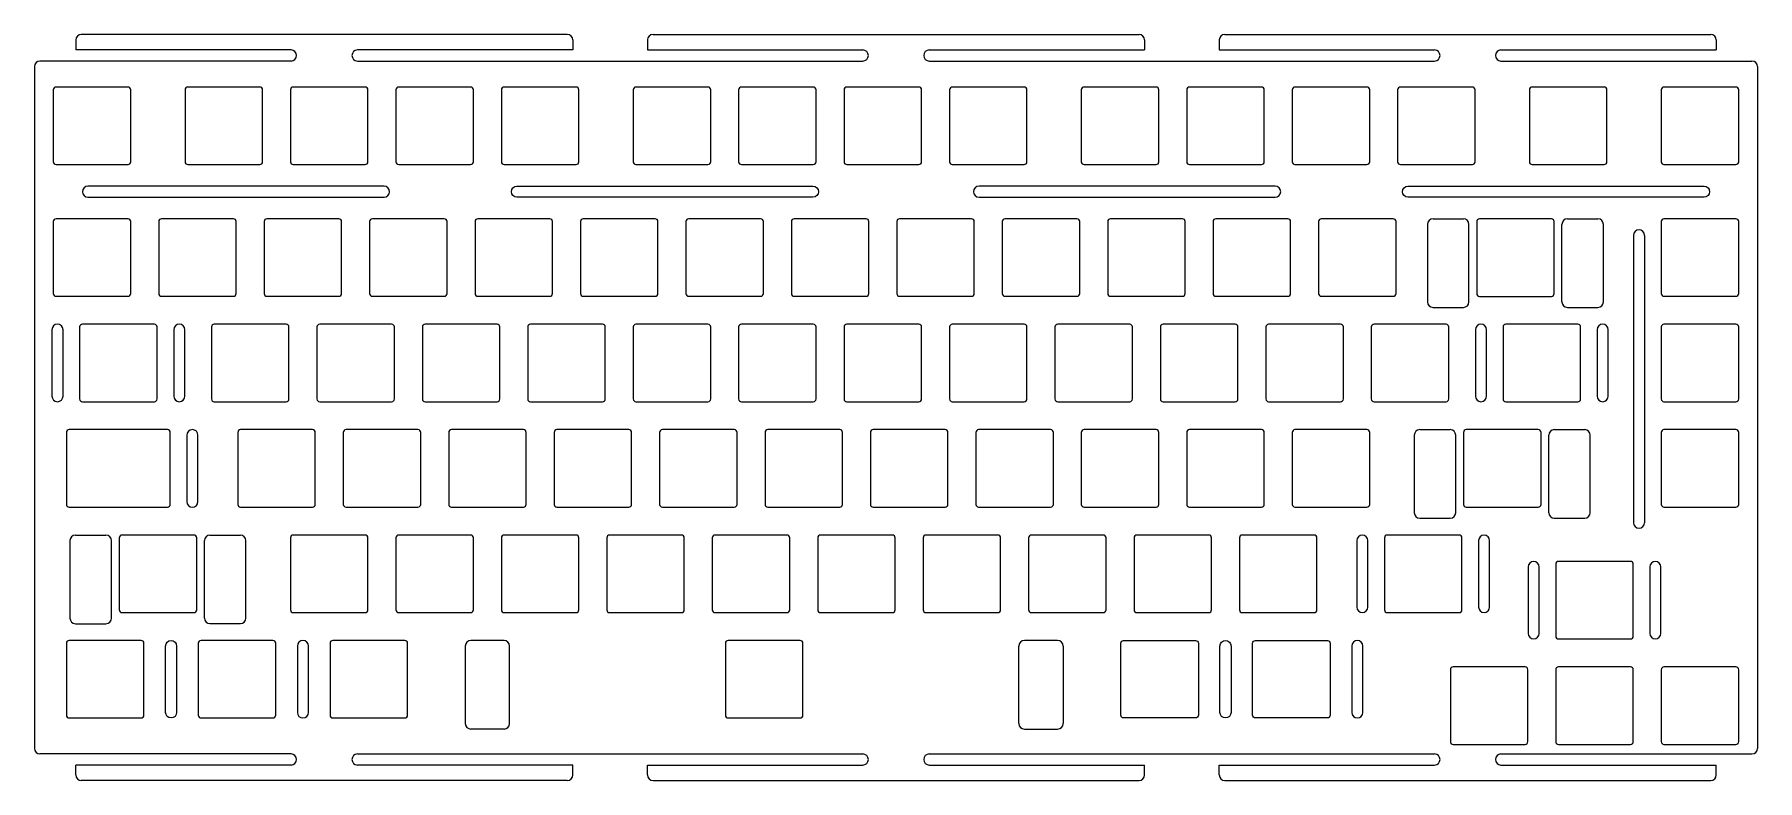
# Model space of a CAD drawing. Header units: millimetres. Extents: x 0 to 311, y -128 to 6.
import ezdxf

# ---------------------------------------------------------------- set-up
doc = ezdxf.new("R2010")
doc.units = ezdxf.units.MM
doc.header["$MEASUREMENT"] = 0
doc.layers.add('Visible_Pen_No__7', color=7, linetype='Continuous', lineweight=18)

msp = doc.modelspace()

# ---------------------------------------------------------------- linework, layer by layer
for p, q in [((95.86, 6.5), (8.06, 6.5)), ((111.36, 6.5), (199.16, 6.5)), ((214.66, 6.5), (302.46, 6.5)), ((7.06, 5.5), (7.06, 3.7)), ((45.96, 3.7), (7.06, 3.7)), ((96.86, 3.7), (57.96, 3.7)), ((96.86, 5.5), (96.86, 3.7)), ((110.36, 5.5), (110.36, 3.7)), ((110.36, 3.7), (149.26, 3.7)), ((161.26, 3.7), (200.16, 3.7)), ((200.16, 5.5), (200.16, 3.7)), ((213.66, 5.5), (213.66, 3.7)), ((213.66, 3.7), (252.56, 3.7)), ((264.56, 3.7), (303.46, 3.7)), ((303.46, 5.5), (303.46, 3.7)), ((-0.4, 0.7), (-0.4, -122.51)), ((45.96, 1.7), (0.6, 1.7)), ((57.96, 1.7), (149.26, 1.7)), ((161.26, 1.7), (252.56, 1.7)), ((264.56, 1.7), (309.91, 1.7)), ((310.91, 0.7), (310.91, -122.51)), ((252.28, -26.82), (257.78, -26.82)), ((276.57, -26.82), (282.07, -26.82)), ((288.51, -29.81), (288.51, -81.72)), ((290.51, -29.81), (290.51, -81.72)), ((249.89, -64.91), (255.39, -64.91)), ((274.19, -64.91), (279.69, -64.91)), ((7.01, -83.96), (12.51, -83.96)), ((31.31, -83.96), (36.81, -83.96)), ((84.44, -103.01), (78.44, -103.01)), ((184.45, -103.01), (178.45, -103.01)), ((45.96, -123.51), (0.6, -123.51)), ((57.96, -123.51), (149.26, -123.51)), ((161.26, -123.51), (252.56, -123.51)), ((264.56, -123.51), (309.91, -123.51)), ((45.96, -125.51), (7.06, -125.51)), ((7.06, -127.31), (7.06, -125.51)), ((96.86, -125.51), (57.96, -125.51)), ((96.86, -127.31), (96.86, -125.51)), ((110.36, -125.51), (149.26, -125.51)), ((110.36, -127.31), (110.36, -125.51)), ((161.26, -125.51), (200.16, -125.51)), ((200.16, -127.31), (200.16, -125.51)), ((213.66, -125.51), (252.56, -125.51)), ((213.66, -127.31), (213.66, -125.51)), ((264.56, -125.51), (303.46, -125.51)), ((303.46, -127.31), (303.46, -125.51)), ((95.86, -128.31), (8.06, -128.31)), ((111.36, -128.31), (199.16, -128.31)), ((214.66, -128.31), (302.46, -128.31))]:
    msp.add_line(p, q)
for points in [[(9.26, -20.91, 1), (9.26, -22.91), (62.76, -22.91, 1), (62.76, -20.91)], [(140.26, -20.91, -1), (140.26, -22.91), (86.76, -22.91, -1), (86.76, -20.91)], [(170.26, -20.91, 1), (170.26, -22.91), (223.76, -22.91, 1), (223.76, -20.91)], [(301.26, -20.91, -1), (301.26, -22.91), (247.76, -22.91, -1), (247.76, -20.91)], [(2.76, -58.86, 1), (4.76, -58.86), (4.76, -46.86, 1), (2.76, -46.86)], [(26.76, -46.86, 1), (24.76, -46.86), (24.76, -58.86, 1), (26.76, -58.86)], [(259.94, -58.86, 1), (261.94, -58.86), (261.94, -46.86, 1), (259.94, -46.86)], [(283.94, -46.86, 1), (281.94, -46.86), (281.94, -58.86, 1), (283.94, -58.86)], [(29.14, -65.91, 1), (27.14, -65.91), (27.14, -77.91, 1), (29.14, -77.91)], [(238.51, -96.96, 1), (240.51, -96.96), (240.51, -84.96, 1), (238.51, -84.96)], [(262.51, -84.96, 1), (260.51, -84.96), (260.51, -96.96, 1), (262.51, -96.96)], [(269.46, -101.72, 1), (271.46, -101.72), (271.46, -89.72, 1), (269.46, -89.72)], [(293.46, -89.72, 1), (291.46, -89.72), (291.46, -101.72, 1), (293.46, -101.72)], [(23.29, -104.01, -1), (25.29, -104.01), (25.29, -116.01, -1), (23.29, -116.01)], [(49.1, -104.01, 1), (47.1, -104.01), (47.1, -116.01, 1), (49.1, -116.01)], [(213.79, -104.01, -1), (215.79, -104.01), (215.79, -116.01, -1), (213.79, -116.01)], [(239.6, -104.01, 1), (237.6, -104.01), (237.6, -116.01, 1), (239.6, -116.01)]]:
    msp.add_lwpolyline(points, format="xyb", close=True)
for centre, start, end in [((8.06, 5.5), 90, 180), ((95.86, 5.5), 0, 90), ((111.36, 5.5), 90, 180), ((199.16, 5.5), 360, 90), ((214.66, 5.5), 90, 180), ((302.46, 5.5), 360, 90), ((45.96, 2.7), 270, 90), ((57.96, 2.7), 90, 270), ((149.26, 2.7), 270, 90), ((161.26, 2.7), 90, 270), ((252.56, 2.7), 270, 90), ((264.56, 2.7), 90, 270), ((0.6, 0.7), 90, 180), ((309.91, 0.7), 0, 90), ((289.51, -29.81), 0, 180), ((289.51, -81.72), 180, 0), ((78.44, -104.01), 90, 180), ((178.45, -104.01), 90, 180), ((0.6, -122.51), 180, 270), ((45.96, -124.51), 270, 90), ((57.96, -124.51), 90, 270), ((149.26, -124.51), 270, 90), ((161.26, -124.51), 90, 270), ((252.56, -124.51), 270, 90), ((264.56, -124.51), 90, 270), ((309.91, -122.51), 270, 0), ((8.06, -127.31), 180, 270), ((95.86, -127.31), 270, 0), ((111.36, -127.31), 180, 270), ((199.16, -127.31), 270, 0), ((214.66, -127.31), 180, 270), ((302.46, -127.31), 270, 0)]:
    msp.add_arc(centre, 1, start, end)
at = {"lineweight": 18}
for centre, start, end in [((252.28, -27.82), 90, 180), ((257.78, -27.82), 0, 90), ((276.57, -27.82), 90, 180), ((282.07, -27.82), 360, 90), ((249.89, -65.91), 90, 180), ((255.39, -65.91), 0, 90), ((274.19, -65.91), 90, 180), ((279.69, -65.91), 360, 90), ((7.01, -84.96), 90, 180), ((12.51, -84.96), 360, 90), ((31.31, -84.96), 90, 180), ((36.81, -84.96), 360, 90), ((84.44, -104.01), 0, 90), ((184.45, -104.01), 0, 90)]:
    msp.add_arc(centre, 1, start, end, dxfattribs=at)
at = {"layer": 'Visible_Pen_No__7', "color": 7, "linetype": 'Continuous', "lineweight": 18}
for p, q in [((251.28, -27.82), (251.28, -41.82)), ((258.78, -41.82), (258.78, -27.82)), ((275.57, -41.82), (275.57, -27.82)), ((283.07, -41.82), (283.07, -27.82)), ((252.28, -42.82), (257.78, -42.82)), ((276.57, -42.82), (282.07, -42.82)), ((248.89, -65.91), (248.89, -79.92)), ((256.39, -79.92), (256.39, -65.91)), ((273.19, -79.91), (273.19, -65.91)), ((280.69, -79.91), (280.69, -65.91)), ((249.89, -80.92), (255.39, -80.92)), ((274.19, -80.91), (279.69, -80.91)), ((6.01, -84.96), (6.01, -98.97)), ((13.51, -98.97), (13.51, -84.96)), ((30.31, -98.96), (30.31, -84.96)), ((37.81, -98.96), (37.81, -84.96)), ((7.01, -99.97), (12.51, -99.97)), ((31.31, -99.96), (36.81, -99.96)), ((77.44, -104.01), (77.44, -118.01)), ((85.44, -118.01), (85.44, -104.01)), ((177.45, -118.01), (177.45, -104.01)), ((185.45, -104.01), (185.45, -118.01)), ((84.44, -119.01), (78.44, -119.01)), ((178.45, -119.01), (184.45, -119.01))]:
    msp.add_line(p, q, dxfattribs=at)
for points in [[(16.5, -3), (3.5, -3, 0.414214), (3, -3.5), (3, -16.5, 0.414214), (3.5, -17), (16.5, -17, 0.414214), (17, -16.5), (17, -3.5, 0.414214)], [(40.31, -3), (27.31, -3, 0.414214), (26.81, -3.5), (26.81, -16.5, 0.414214), (27.31, -17), (40.31, -17, 0.414214), (40.81, -16.5), (40.81, -3.5, 0.414214)], [(59.36, -3), (46.36, -3, 0.414214), (45.86, -3.5), (45.86, -16.5, 0.414214), (46.36, -17), (59.36, -17, 0.414214), (59.86, -16.5), (59.86, -3.5, 0.414214)], [(78.41, -3), (65.41, -3, 0.414214), (64.91, -3.5), (64.91, -16.5, 0.414214), (65.41, -17), (78.41, -17, 0.414214), (78.91, -16.5), (78.91, -3.5, 0.414214)], [(97.46, -3), (84.46, -3, 0.414214), (83.96, -3.5), (83.96, -16.5, 0.414214), (84.46, -17), (97.46, -17, 0.414214), (97.96, -16.5), (97.96, -3.5, 0.414214)], [(121.28, -3), (108.28, -3, 0.414214), (107.78, -3.5), (107.78, -16.5, 0.414214), (108.28, -17), (121.28, -17, 0.414214), (121.78, -16.5), (121.78, -3.5, 0.414214)], [(140.32, -3), (127.33, -3, 0.414214), (126.83, -3.5), (126.83, -16.5, 0.414214), (127.33, -17), (140.32, -17, 0.414214), (140.82, -16.5), (140.82, -3.5, 0.414214)], [(146.38, -17), (159.38, -17, 0.414214), (159.87, -16.5), (159.87, -3.5, 0.414214), (159.38, -3), (146.38, -3, 0.414214), (145.88, -3.5), (145.88, -16.5, 0.414214)], [(178.43, -3), (165.43, -3, 0.414214), (164.93, -3.5), (164.93, -16.5, 0.414214), (165.43, -17), (178.43, -17, 0.414214), (178.92, -16.5), (178.92, -3.5, 0.414214)], [(202.24, -3), (189.24, -3, 0.414214), (188.74, -3.5), (188.74, -16.5, 0.414214), (189.24, -17), (202.24, -17, 0.414214), (202.74, -16.5), (202.74, -3.5, 0.414214)], [(221.29, -3), (208.29, -3, 0.414214), (207.79, -3.5), (207.79, -16.5, 0.414214), (208.29, -17), (221.29, -17, 0.414214), (221.79, -16.5), (221.79, -3.5, 0.414214)], [(227.34, -17), (240.34, -17, 0.414214), (240.84, -16.5), (240.84, -3.5, 0.414214), (240.34, -3), (227.34, -3, 0.414214), (226.84, -3.5), (226.84, -16.5, 0.414214)], [(259.39, -3), (246.39, -3, 0.414214), (245.89, -3.5), (245.89, -16.5, 0.414214), (246.39, -17), (259.39, -17, 0.414214), (259.89, -16.5), (259.89, -3.5, 0.414214)], [(270.2, -17), (283.2, -17, 0.414214), (283.7, -16.5), (283.7, -3.5, 0.414214), (283.2, -3), (270.2, -3, 0.414214), (269.7, -3.5), (269.7, -16.5, 0.414214)], [(307.01, -3), (294.01, -3, 0.414214), (293.51, -3.5), (293.51, -16.5, 0.414214), (294.01, -17), (307.01, -17, 0.414214), (307.51, -16.5), (307.51, -3.5, 0.414214)], [(16.5, -26.81), (3.5, -26.81, 0.414214), (3, -27.31), (3, -40.31, 0.414214), (3.5, -40.81), (16.5, -40.81, 0.414214), (17, -40.31), (17, -27.31, 0.414214)], [(35.55, -26.81), (22.55, -26.81, 0.414214), (22.05, -27.31), (22.05, -40.31, 0.414214), (22.55, -40.81), (35.55, -40.81, 0.414214), (36.05, -40.31), (36.05, -27.31, 0.414214)], [(54.6, -26.81), (41.6, -26.81, 0.414214), (41.1, -27.31), (41.1, -40.31, 0.414214), (41.6, -40.81), (54.6, -40.81, 0.414214), (55.1, -40.31), (55.1, -27.31, 0.414214)], [(73.65, -26.81), (60.65, -26.81, 0.414214), (60.15, -27.31), (60.15, -40.31, 0.414214), (60.65, -40.81), (73.65, -40.81, 0.414214), (74.15, -40.31), (74.15, -27.31, 0.414214)], [(92.7, -26.81), (79.7, -26.81, 0.414214), (79.2, -27.31), (79.2, -40.31, 0.414214), (79.7, -40.81), (92.7, -40.81, 0.414214), (93.2, -40.31), (93.2, -27.31, 0.414214)], [(111.75, -26.81), (98.75, -26.81, 0.414214), (98.25, -27.31), (98.25, -40.31, 0.414214), (98.75, -40.81), (111.75, -40.81, 0.414214), (112.25, -40.31), (112.25, -27.31, 0.414214)], [(130.8, -26.81), (117.8, -26.81, 0.414214), (117.3, -27.31), (117.3, -40.31, 0.414214), (117.8, -40.81), (130.8, -40.81, 0.414214), (131.3, -40.31), (131.3, -27.31, 0.414214)], [(149.85, -26.81), (136.85, -26.81, 0.414214), (136.35, -27.31), (136.35, -40.31, 0.414214), (136.85, -40.81), (149.85, -40.81, 0.414214), (150.35, -40.31), (150.35, -27.31, 0.414214)], [(168.9, -26.81), (155.9, -26.81, 0.414214), (155.4, -27.31), (155.4, -40.31, 0.414214), (155.9, -40.81), (168.9, -40.81, 0.414214), (169.4, -40.31), (169.4, -27.31, 0.414214)], [(187.95, -26.81), (174.95, -26.81, 0.414214), (174.45, -27.31), (174.45, -40.31, 0.414214), (174.95, -40.81), (187.95, -40.81, 0.414214), (188.45, -40.31), (188.45, -27.31, 0.414214)], [(207, -26.81), (194, -26.81, 0.414214), (193.5, -27.31), (193.5, -40.31, 0.414214), (194, -40.81), (207, -40.81, 0.414214), (207.5, -40.31), (207.5, -27.31, 0.414214)], [(226.05, -26.81), (213.05, -26.81, 0.414214), (212.55, -27.31), (212.55, -40.31, 0.414214), (213.05, -40.81), (226.05, -40.81, 0.414214), (226.55, -40.31), (226.55, -27.31, 0.414214)], [(245.1, -26.81), (232.1, -26.81, 0.414214), (231.6, -27.31), (231.6, -40.31, 0.414214), (232.1, -40.81), (245.1, -40.81, 0.414214), (245.6, -40.31), (245.6, -27.31, 0.414214)], [(273.67, -26.82), (260.67, -26.82, 0.414214), (260.17, -27.32), (260.17, -40.32, 0.414214), (260.67, -40.82), (273.67, -40.82, 0.414214), (274.17, -40.32), (274.17, -27.32, 0.414214)], [(307.01, -26.81), (294.01, -26.81, 0.414214), (293.51, -27.31), (293.51, -40.31, 0.414214), (294.01, -40.81), (307.01, -40.81, 0.414214), (307.51, -40.31), (307.51, -27.31, 0.414214)], [(21.26, -45.86), (8.26, -45.86, 0.414214), (7.76, -46.36), (7.76, -59.36, 0.414214), (8.26, -59.86), (21.26, -59.86, 0.414214), (21.76, -59.36), (21.76, -46.36, 0.414214)], [(45.08, -45.86), (32.08, -45.86, 0.414214), (31.58, -46.36), (31.58, -59.36, 0.414214), (32.08, -59.86), (45.08, -59.86, 0.414214), (45.58, -59.36), (45.58, -46.36, 0.414214)], [(64.13, -45.86), (51.13, -45.86, 0.414214), (50.63, -46.36), (50.63, -59.36, 0.414214), (51.13, -59.86), (64.13, -59.86, 0.414214), (64.63, -59.36), (64.63, -46.36, 0.414214)], [(83.18, -45.86), (70.18, -45.86, 0.414214), (69.68, -46.36), (69.68, -59.36, 0.414214), (70.18, -59.86), (83.18, -59.86, 0.414214), (83.68, -59.36), (83.68, -46.36, 0.414214)], [(102.23, -45.86), (89.23, -45.86, 0.414214), (88.73, -46.36), (88.73, -59.36, 0.414214), (89.23, -59.86), (102.23, -59.86, 0.414214), (102.73, -59.36), (102.73, -46.36, 0.414214)], [(121.28, -45.86), (108.28, -45.86, 0.414214), (107.78, -46.36), (107.78, -59.36, 0.414214), (108.28, -59.86), (121.28, -59.86, 0.414214), (121.78, -59.36), (121.78, -46.36, 0.414214)], [(140.32, -45.86), (127.33, -45.86, 0.414214), (126.83, -46.36), (126.83, -59.36, 0.414214), (127.33, -59.86), (140.32, -59.86, 0.414214), (140.82, -59.36), (140.82, -46.36, 0.414214)], [(159.38, -45.86), (146.38, -45.86, 0.414214), (145.88, -46.36), (145.88, -59.36, 0.414214), (146.38, -59.86), (159.38, -59.86, 0.414214), (159.87, -59.36), (159.87, -46.36, 0.414214)], [(178.43, -45.86), (165.43, -45.86, 0.414214), (164.93, -46.36), (164.93, -59.36, 0.414214), (165.43, -59.86), (178.43, -59.86, 0.414214), (178.92, -59.36), (178.92, -46.36, 0.414214)], [(197.48, -45.86), (184.48, -45.86, 0.414214), (183.98, -46.36), (183.98, -59.36, 0.414214), (184.48, -59.86), (197.48, -59.86, 0.414214), (197.98, -59.36), (197.98, -46.36, 0.414214)], [(216.53, -45.86), (203.53, -45.86, 0.414214), (203.03, -46.36), (203.03, -59.36, 0.414214), (203.53, -59.86), (216.53, -59.86, 0.414214), (217.03, -59.36), (217.03, -46.36, 0.414214)], [(235.58, -45.86), (222.58, -45.86, 0.414214), (222.08, -46.36), (222.08, -59.36, 0.414214), (222.58, -59.86), (235.58, -59.86, 0.414214), (236.08, -59.36), (236.08, -46.36, 0.414214)], [(254.63, -45.86), (241.63, -45.86, 0.414214), (241.13, -46.36), (241.13, -59.36, 0.414214), (241.63, -59.86), (254.63, -59.86, 0.414214), (255.13, -59.36), (255.13, -46.36, 0.414214)], [(265.44, -59.86), (278.44, -59.86, 0.414214), (278.94, -59.36), (278.94, -46.36, 0.414214), (278.44, -45.86), (265.44, -45.86, 0.414214), (264.94, -46.36), (264.94, -59.36, 0.414214)], [(307.01, -45.86), (294.01, -45.86, 0.414214), (293.51, -46.36), (293.51, -59.36, 0.414214), (294.01, -59.86), (307.01, -59.86, 0.414214), (307.51, -59.36), (307.51, -46.36, 0.414214)], [(5.88, -78.91), (23.64, -78.91, 0.414214), (24.14, -78.41), (24.14, -65.41, 0.414214), (23.64, -64.91), (5.88, -64.91, 0.414214), (5.38, -65.41), (5.38, -78.41, 0.414214)], [(49.84, -64.91), (36.84, -64.91, 0.414214), (36.34, -65.41), (36.34, -78.41, 0.414214), (36.84, -78.91), (49.84, -78.91, 0.414214), (50.34, -78.41), (50.34, -65.41, 0.414214)], [(68.89, -64.91), (55.89, -64.91, 0.414214), (55.39, -65.41), (55.39, -78.41, 0.414214), (55.89, -78.91), (68.89, -78.91, 0.414214), (69.39, -78.41), (69.39, -65.41, 0.414214)], [(87.94, -64.91), (74.94, -64.91, 0.414214), (74.44, -65.41), (74.44, -78.41, 0.414214), (74.94, -78.91), (87.94, -78.91, 0.414214), (88.44, -78.41), (88.44, -65.41, 0.414214)], [(106.99, -64.91), (93.99, -64.91, 0.414214), (93.49, -65.41), (93.49, -78.41, 0.414214), (93.99, -78.91), (106.99, -78.91, 0.414214), (107.49, -78.41), (107.49, -65.41, 0.414214)], [(126.04, -64.91), (113.04, -64.91, 0.414214), (112.54, -65.41), (112.54, -78.41, 0.414214), (113.04, -78.91), (126.04, -78.91, 0.414214), (126.54, -78.41), (126.54, -65.41, 0.414214)], [(145.09, -64.91), (132.09, -64.91, 0.414214), (131.59, -65.41), (131.59, -78.41, 0.414214), (132.09, -78.91), (145.09, -78.91, 0.414214), (145.59, -78.41), (145.59, -65.41, 0.414214)], [(164.14, -64.91), (151.14, -64.91, 0.414214), (150.64, -65.41), (150.64, -78.41, 0.414214), (151.14, -78.91), (164.14, -78.91, 0.414214), (164.64, -78.41), (164.64, -65.41, 0.414214)], [(183.19, -64.91), (170.19, -64.91, 0.414214), (169.69, -65.41), (169.69, -78.41, 0.414214), (170.19, -78.91), (183.19, -78.91, 0.414214), (183.69, -78.41), (183.69, -65.41, 0.414214)], [(202.24, -64.91), (189.24, -64.91, 0.414214), (188.74, -65.41), (188.74, -78.41, 0.414214), (189.24, -78.91), (202.24, -78.91, 0.414214), (202.74, -78.41), (202.74, -65.41, 0.414214)], [(221.29, -64.91), (208.29, -64.91, 0.414214), (207.79, -65.41), (207.79, -78.41, 0.414214), (208.29, -78.91), (221.29, -78.91, 0.414214), (221.79, -78.41), (221.79, -65.41, 0.414214)], [(240.34, -64.91), (227.34, -64.91, 0.414214), (226.84, -65.41), (226.84, -78.41, 0.414214), (227.34, -78.91), (240.34, -78.91, 0.414214), (240.84, -78.41), (240.84, -65.41, 0.414214)], [(271.29, -64.91), (258.29, -64.91, 0.414214), (257.79, -65.41), (257.79, -78.41, 0.414214), (258.29, -78.91), (271.29, -78.91, 0.414214), (271.79, -78.41), (271.79, -65.41, 0.414214)], [(307.01, -64.91), (294.01, -64.91, 0.414214), (293.51, -65.41), (293.51, -78.41, 0.414214), (294.01, -78.91), (307.01, -78.91, 0.414214), (307.51, -78.41), (307.51, -65.41, 0.414214)], [(28.41, -83.96), (15.41, -83.96, 0.414214), (14.91, -84.46), (14.91, -97.46, 0.414214), (15.41, -97.96), (28.41, -97.96, 0.414214), (28.91, -97.46), (28.91, -84.46, 0.414214)], [(59.36, -83.96), (46.36, -83.96, 0.414214), (45.86, -84.46), (45.86, -97.46, 0.414214), (46.36, -97.96), (59.36, -97.96, 0.414214), (59.86, -97.46), (59.86, -84.46, 0.414214)], [(78.41, -83.96), (65.41, -83.96, 0.414214), (64.91, -84.46), (64.91, -97.46, 0.414214), (65.41, -97.96), (78.41, -97.96, 0.414214), (78.91, -97.46), (78.91, -84.46, 0.414214)], [(97.46, -83.96), (84.46, -83.96, 0.414214), (83.96, -84.46), (83.96, -97.46, 0.414214), (84.46, -97.96), (97.46, -97.96, 0.414214), (97.96, -97.46), (97.96, -84.46, 0.414214)], [(116.51, -83.96), (103.51, -83.96, 0.414214), (103.01, -84.46), (103.01, -97.46, 0.414214), (103.51, -97.96), (116.51, -97.96, 0.414214), (117.01, -97.46), (117.01, -84.46, 0.414214)], [(135.56, -83.96), (122.56, -83.96, 0.414214), (122.06, -84.46), (122.06, -97.46, 0.414214), (122.56, -97.96), (135.56, -97.96, 0.414214), (136.06, -97.46), (136.06, -84.46, 0.414214)], [(154.61, -83.96), (141.61, -83.96, 0.414214), (141.11, -84.46), (141.11, -97.46, 0.414214), (141.61, -97.96), (154.61, -97.96, 0.414214), (155.11, -97.46), (155.11, -84.46, 0.414214)], [(173.66, -83.96), (160.66, -83.96, 0.414214), (160.16, -84.46), (160.16, -97.46, 0.414214), (160.66, -97.96), (173.66, -97.96, 0.414214), (174.16, -97.46), (174.16, -84.46, 0.414214)], [(192.71, -83.96), (179.71, -83.96, 0.414214), (179.21, -84.46), (179.21, -97.46, 0.414214), (179.71, -97.96), (192.71, -97.96, 0.414214), (193.21, -97.46), (193.21, -84.46, 0.414214)], [(211.76, -83.96), (198.76, -83.96, 0.414214), (198.26, -84.46), (198.26, -97.46, 0.414214), (198.76, -97.96), (211.76, -97.96, 0.414214), (212.26, -97.46), (212.26, -84.46, 0.414214)], [(230.81, -83.96), (217.81, -83.96, 0.414214), (217.31, -84.46), (217.31, -97.46, 0.414214), (217.81, -97.96), (230.81, -97.96, 0.414214), (231.31, -97.46), (231.31, -84.46, 0.414214)], [(257.01, -83.96), (244.01, -83.96, 0.414214), (243.51, -84.46), (243.51, -97.46, 0.414214), (244.01, -97.96), (257.01, -97.96, 0.414214), (257.51, -97.46), (257.51, -84.46, 0.414214)], [(287.96, -88.72), (274.96, -88.72, 0.414214), (274.46, -89.22), (274.46, -102.22, 0.414214), (274.96, -102.72), (287.96, -102.72, 0.414214), (288.46, -102.22), (288.46, -89.22, 0.414214)], [(18.88, -103.01), (5.88, -103.01, 0.414214), (5.38, -103.51), (5.38, -116.51, 0.414214), (5.88, -117.01), (18.88, -117.01, 0.414214), (19.38, -116.51), (19.38, -103.51, 0.414214)], [(42.69, -103.01), (29.69, -103.01, 0.414214), (29.19, -103.51), (29.19, -116.51, 0.414214), (29.69, -117.01), (42.69, -117.01, 0.414214), (43.19, -116.51), (43.19, -103.51, 0.414214)], [(66.51, -103.01), (53.51, -103.01, 0.414214), (53.01, -103.51), (53.01, -116.51, 0.414214), (53.51, -117.01), (66.51, -117.01, 0.414214), (67.01, -116.51), (67.01, -103.51, 0.414214)], [(137.94, -103.01), (124.94, -103.01, 0.414214), (124.44, -103.51), (124.44, -116.51, 0.414214), (124.94, -117.01), (137.94, -117.01, 0.414214), (138.44, -116.51), (138.44, -103.51, 0.414214)], [(196.38, -103.01), (209.38, -103.01, -0.414214), (209.88, -103.51), (209.88, -116.51, -0.414214), (209.38, -117.01), (196.38, -117.01, -0.414214), (195.88, -116.51), (195.88, -103.51, -0.414214)], [(220.19, -103.01), (233.19, -103.01, -0.414214), (233.69, -103.51), (233.69, -116.51, -0.414214), (233.19, -117.01), (220.19, -117.01, -0.414214), (219.69, -116.51), (219.69, -103.51, -0.414214)], [(268.91, -107.78), (255.91, -107.78, 0.414214), (255.41, -108.28), (255.41, -121.28, 0.414214), (255.91, -121.78), (268.91, -121.78, 0.414214), (269.41, -121.28), (269.41, -108.28, 0.414214)], [(287.96, -107.78), (274.96, -107.78, 0.414214), (274.46, -108.28), (274.46, -121.28, 0.414214), (274.96, -121.78), (287.96, -121.78, 0.414214), (288.46, -121.28), (288.46, -108.28, 0.414214)], [(307.01, -107.78), (294.01, -107.78, 0.414214), (293.51, -108.28), (293.51, -121.28, 0.414214), (294.01, -121.78), (307.01, -121.78, 0.414214), (307.51, -121.28), (307.51, -108.28, 0.414214)]]:
    msp.add_lwpolyline(points, format="xyb", close=True, dxfattribs=at)
for centre, start, end in [((252.28, -41.82), 180, 270), ((257.78, -41.82), 270, 0), ((276.57, -41.82), 180, 270), ((282.07, -41.82), 270, 360), ((249.89, -79.92), 180, 270), ((255.39, -79.92), 270, 0), ((274.19, -79.91), 180, 270), ((279.69, -79.91), 270, 360), ((7.01, -98.97), 180, 270), ((12.51, -98.97), 270, 360), ((31.31, -98.96), 180, 270), ((36.81, -98.96), 270, 360), ((78.44, -118.01), 180, 270), ((84.44, -118.01), 270, 0), ((178.45, -118.01), 180, 270), ((184.45, -118.01), 270, 0)]:
    msp.add_arc(centre, 1, start, end, dxfattribs=at)

doc.saveas('drawing.dxf')
